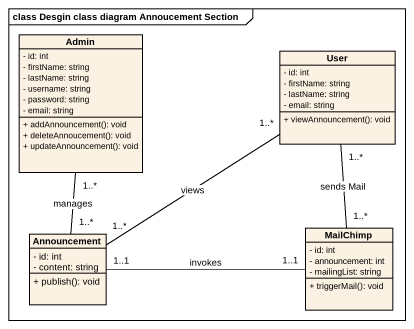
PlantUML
@startuml
mainframe class Desgin class diagram Annoucement Section
hide circle
hide empty members
skinparam classAttributeIconSize 0
class Admin {
  - id: int
  - firstName: string
  - lastName: string
  - username: string
  - password: string
  - email: string
  + addAnnouncement(): void
  + deleteAnnoucement(): void
  + updateAnnouncement(): void
}
class User {
  - id: int
  - firstName: string
  - lastName: string
  - email: string
  + viewAnnouncement(): void
}
class Announcement {
  - id: int
  - content: string
  + publish(): void
}
class MailChimp {
  - id: int
  - announcement: int
  - mailingList: string
  + triggerMail(): void
}
Admin "1..*" -- "1..*" Announcement : manages
User "1..*" -- "1..*" MailChimp : sends Mail
Announcement "1..*" -up- "1..*" User : views
Announcement "1..1" -right- "1..1" MailChimp : invokes
@enduml
